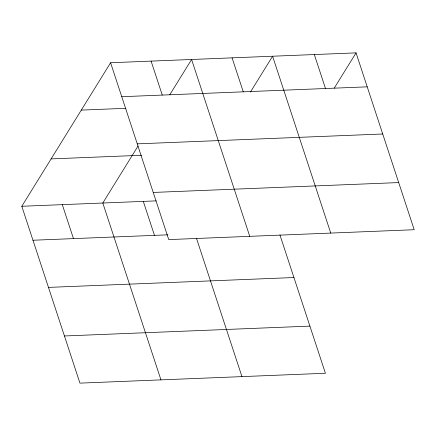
<?xml version="1.0" encoding="UTF-8"?>
<svg xmlns="http://www.w3.org/2000/svg" width="436" height="436" viewBox="0 0 436 436"><rect width="100%" height="100%" fill="white"/><g stroke="black" fill="none" stroke-linecap="round" stroke-linejoin="round"><path stroke-width="0.65" d="M279.917 234.9L325.409 373.26L79.946 383.13L21.8 206.277L110.591 62.74L356.054 52.87L414.2 229.723L168.737 239.593L110.591 62.74M138.07 146.006L102.803 203.018L160.949 379.87M169.8 94.721L191.595 59.481L249.741 236.334M250.444 92.04L272.598 56.228L330.744 233.08M334.254 88.11L356.054 52.87M121.758 96.705L367.221 86.84M81.292 110.106L125.841 108.313M137.264 143.858L382.726 133.994M51.099 158.906L141.553 155.27M153.238 192.44L398.695 182.575M21.8 206.277L156.126 200.876M32.967 240.241L167.969 234.819M48.472 287.395L293.929 277.53M64.441 335.976L309.903 326.112M314.323 54.549L325.496 88.519M232.094 57.857L243.266 91.822M151.096 61.111L162.263 95.075M196.456 238.252L241.953 376.617M143.302 201.394L154.469 235.358M62.299 204.648L73.471 238.612"/></g></svg>
